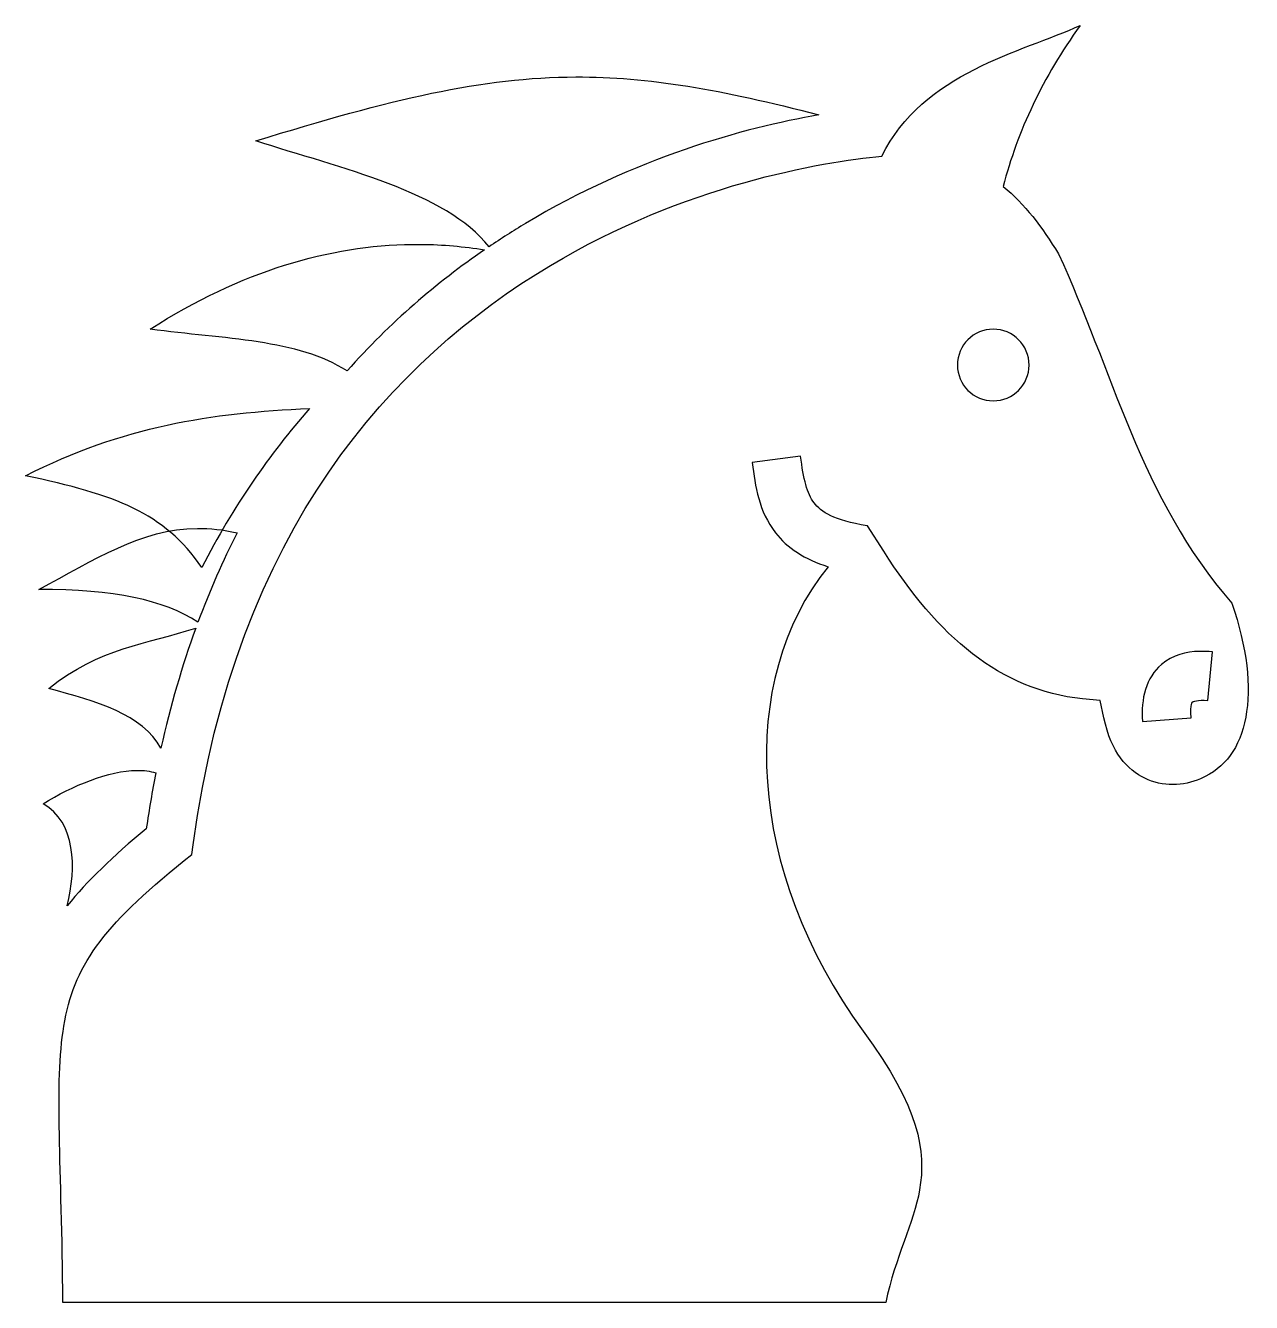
# Model space of a CAD drawing. Header units: centimetres. Extents: x -10.3 to 8.7, y -9.7 to 10.1.
import ezdxf

# ---------------------------------------------------------------- set-up
doc = ezdxf.new("R2010")
doc.units = ezdxf.units.CM
doc.header["$MEASUREMENT"] = 0
doc.layers.add('Layer 1', color=7, linetype='Continuous')

msp = doc.modelspace()

# ---------------------------------------------------------------- linework, layer by layer
at = {"layer": 'Layer 1'}
for points, knots in [([(6.07219, 10.12031), (5.17254, 9.71002), (3.61616, 9.38912), (2.9903, 8.08646), (2.9903, 8.08646), (2.04742, 8.00432), (-0.07755, 7.6364), (-2.16347, 6.3892), (-2.16347, 6.3892), (-4.61334, 4.92428), (-7.05567, 2.28132), (-7.7202, -2.62218), (-7.7202, -2.62218), (-7.7202, -2.62218), (-7.74044, -2.77133), (-7.74044, -2.77133), (-7.74044, -2.77133), (-7.74044, -2.77133), (-7.85741, -2.86621), (-7.85741, -2.86621), (-7.85741, -2.86621), (-9.15914, -3.92049), (-9.57183, -4.5081), (-9.73034, -5.44491), (-9.73034, -5.44491), (-9.87945, -6.32622), (-9.7607, -7.61487), (-9.74565, -9.74086), (-9.74565, -9.74086), (-9.74565, -9.74086), (3.05127, -9.74084), (3.05127, -9.74084), (3.05127, -9.74084), (3.19696, -9.02854), (3.4915, -8.50764), (3.57719, -7.988), (3.57719, -7.988), (3.67574, -7.39023), (3.5852, -6.72558), (2.69959, -5.51919), (2.69959, -5.51919), (0.88308, -3.04465), (0.72389, -0.06021), (2.15495, 1.70334), (2.15495, 1.70334), (1.79003, 1.81993), (1.51864, 1.99375), (1.33445, 2.23238), (1.33445, 2.23238), (1.07659, 2.56652), (1.02241, 2.94949), (0.97307, 3.32386), (0.97307, 3.32386), (0.97307, 3.32386), (1.72568, 3.42304), (1.72568, 3.42304), (1.72568, 3.42304), (1.77257, 3.06689), (1.82604, 2.83775), (1.93525, 2.69619), (1.93525, 2.69619), (2.04447, 2.55467), (2.2435, 2.42328), (2.75963, 2.33945), (2.75963, 2.33945), (2.75963, 2.33945), (2.7587, 2.33405), (2.7587, 2.33405), (2.7587, 2.33405), (2.7587, 2.33405), (2.76595, 2.34122), (2.76595, 2.34122), (2.76595, 2.34122), (2.76595, 2.34122), (3.01887, 1.94383), (3.01887, 1.94383), (3.01887, 1.94383), (3.86042, 0.62153), (4.82535, -0.21905), (6.11113, -0.35179), (6.11113, -0.35179), (6.11113, -0.35179), (6.38564, -0.38013), (6.38564, -0.38013), (6.38564, -0.38013), (6.38564, -0.38013), (6.44328, -0.65001), (6.44328, -0.65001), (6.44328, -0.65001), (6.55882, -1.19094), (6.80702, -1.45521), (7.08069, -1.58774), (7.08069, -1.58774), (7.35436, -1.72027), (7.68053, -1.71188), (7.94387, -1.59638), (7.94387, -1.59638), (8.33671, -1.42408), (8.55606, -1.11777), (8.64808, -0.63866), (8.64808, -0.63866), (8.73756, -0.1727), (8.6711, 0.45071), (8.43146, 1.13686), (8.43146, 1.13686), (7.01723, 2.7497), (6.55604, 4.81715), (5.7368, 6.56691), (5.7368, 6.56691), (5.48147, 6.98635), (5.21189, 7.34778), (4.87721, 7.61504), (4.87721, 7.61504), (5.09423, 8.47045), (5.50106, 9.32536), (6.07219, 10.12031)], [0, 0, 0, 0, 0.03333333, 0.03333333, 0.03333333, 0.03333333, 0.06666667, 0.06666667, 0.06666667, 0.06666667, 0.1, 0.1, 0.1, 0.1, 0.13333333, 0.13333333, 0.13333333, 0.13333333, 0.16666667, 0.16666667, 0.16666667, 0.16666667, 0.2, 0.2, 0.2, 0.2, 0.23333333, 0.23333333, 0.23333333, 0.23333333, 0.26666667, 0.26666667, 0.26666667, 0.26666667, 0.3, 0.3, 0.3, 0.3, 0.33333333, 0.33333333, 0.33333333, 0.33333333, 0.36666667, 0.36666667, 0.36666667, 0.36666667, 0.4, 0.4, 0.4, 0.4, 0.43333333, 0.43333333, 0.43333333, 0.43333333, 0.46666667, 0.46666667, 0.46666667, 0.46666667, 0.5, 0.5, 0.5, 0.5, 0.53333333, 0.53333333, 0.53333333, 0.53333333, 0.56666667, 0.56666667, 0.56666667, 0.56666667, 0.6, 0.6, 0.6, 0.6, 0.63333333, 0.63333333, 0.63333333, 0.63333333, 0.66666667, 0.66666667, 0.66666667, 0.66666667, 0.7, 0.7, 0.7, 0.7, 0.73333333, 0.73333333, 0.73333333, 0.73333333, 0.76666667, 0.76666667, 0.76666667, 0.76666667, 0.8, 0.8, 0.8, 0.8, 0.83333333, 0.83333333, 0.83333333, 0.83333333, 0.86666667, 0.86666667, 0.86666667, 0.86666667, 0.9, 0.9, 0.9, 0.9, 0.93333333, 0.93333333, 0.93333333, 0.93333333, 1, 1, 1, 1]), ([(-1.76819, 9.32039), (-3.22374, 9.31659), (-4.63531, 8.97925), (-6.74688, 8.3248), (-6.74688, 8.3248), (-5.43352, 7.90649), (-3.77838, 7.52783), (-3.11887, 6.67983), (-3.11887, 6.67983), (-2.93067, 6.80705), (-2.74189, 6.92778), (-2.55306, 7.04079), (-2.55306, 7.04079), (-0.84484, 8.0621), (0.8367, 8.52873), (2.01078, 8.7292), (2.01078, 8.7292), (0.49889, 9.12883), (-0.64778, 9.32352), (-1.76819, 9.32052), (-1.76819, 9.32052), (-1.76819, 9.32052), (-1.76819, 9.32039), (-1.76819, 9.32039)], [0, 0, 0, 0, 0.14285714, 0.14285714, 0.14285714, 0.14285714, 0.28571429, 0.28571429, 0.28571429, 0.28571429, 0.42857143, 0.42857143, 0.42857143, 0.42857143, 0.57142857, 0.57142857, 0.57142857, 0.57142857, 0.71428571, 0.71428571, 0.71428571, 0.71428571, 1, 1, 1, 1]), ([(-4.16788, 6.71685), (-4.21553, 6.71727), (-4.26339, 6.71727), (-4.31134, 6.71668), (-4.31134, 6.71668), (-5.59126, 6.70108), (-6.97214, 6.30575), (-8.38675, 5.39754), (-8.38675, 5.39754), (-7.24037, 5.2427), (-6.08143, 5.24051), (-5.3262, 4.74824), (-5.3262, 4.74824), (-4.65573, 5.50389), (-3.92858, 6.12435), (-3.18925, 6.6318), (-3.18925, 6.6318), (-3.50753, 6.68426), (-3.83408, 6.71352), (-4.16784, 6.71685), (-4.16784, 6.71685), (-4.16784, 6.71685), (-4.16788, 6.71685), (-4.16788, 6.71685)], [0, 0, 0, 0, 0.14285714, 0.14285714, 0.14285714, 0.14285714, 0.28571429, 0.28571429, 0.28571429, 0.28571429, 0.42857143, 0.42857143, 0.42857143, 0.42857143, 0.57142857, 0.57142857, 0.57142857, 0.57142857, 0.71428571, 0.71428571, 0.71428571, 0.71428571, 1, 1, 1, 1]), ([(4.72281, 5.3975), (5.03052, 5.3975), (5.27998, 5.14796), (5.27998, 4.84025), (5.27998, 4.84025), (5.27998, 4.84024), (5.27998, 4.84017), (5.27998, 4.84017), (5.27998, 4.84017), (5.27998, 4.53246), (5.03052, 4.28292), (4.72284, 4.28292), (4.72284, 4.28292), (4.4151, 4.28292), (4.16564, 4.53246), (4.16564, 4.84017), (4.16564, 4.84017), (4.16564, 4.84017), (4.16564, 4.84024), (4.16564, 4.84024), (4.16564, 4.84024), (4.16564, 5.14796), (4.4151, 5.3975), (4.72278, 5.3975), (4.72278, 5.3975), (4.72278, 5.3975), (4.72281, 5.3975), (4.72281, 5.3975)], [0, 0, 0, 0, 0.125, 0.125, 0.125, 0.125, 0.25, 0.25, 0.25, 0.25, 0.375, 0.375, 0.375, 0.375, 0.5, 0.5, 0.5, 0.5, 0.625, 0.625, 0.625, 0.625, 0.75, 0.75, 0.75, 0.75, 1, 1, 1, 1]), ([(-5.90853, 4.1627), (-7.44323, 4.09966), (-8.81403, 3.88734), (-10.32605, 3.11837), (-10.32605, 3.11837), (-8.92456, 2.81919), (-8.17915, 2.54881), (-7.58408, 1.69183), (-7.58408, 1.69183), (-7.09822, 2.64187), (-6.52798, 3.45993), (-5.90858, 4.1627), (-5.90858, 4.1627), (-5.90858, 4.1627), (-5.90853, 4.1627), (-5.90853, 4.1627)], [0, 0, 0, 0, 0.2, 0.2, 0.2, 0.2, 0.4, 0.4, 0.4, 0.4, 0.6, 0.6, 0.6, 0.6, 1, 1, 1, 1]), ([(-7.65273, 2.29984), (-8.53775, 2.29183), (-9.25106, 1.80732), (-10.12031, 1.34938), (-10.12031, 1.34938), (-8.94576, 1.34938), (-8.17776, 1.18653), (-7.64463, 0.84105), (-7.64463, 0.84105), (-7.46204, 1.33239), (-7.25837, 1.79468), (-7.03699, 2.22939), (-7.03699, 2.22939), (-7.25289, 2.27957), (-7.45711, 2.3015), (-7.65273, 2.29981), (-7.65273, 2.29981), (-7.65273, 2.29981), (-7.65273, 2.29984), (-7.65273, 2.29984)], [0, 0, 0, 0, 0.16666667, 0.16666667, 0.16666667, 0.16666667, 0.33333333, 0.33333333, 0.33333333, 0.33333333, 0.5, 0.5, 0.5, 0.5, 0.66666667, 0.66666667, 0.66666667, 0.66666667, 1, 1, 1, 1]), ([(-7.679, 0.74722), (-8.4352, 0.50075), (-9.17394, 0.44572), (-9.96577, -0.19245), (-9.96577, -0.19245), (-9.22277, -0.38803), (-8.49875, -0.59709), (-8.2201, -1.12158), (-8.2201, -1.12158), (-8.07268, -0.45659), (-7.8906, 0.16551), (-7.679, 0.7473), (-7.679, 0.7473), (-7.679, 0.7473), (-7.679, 0.74722), (-7.679, 0.74722)], [0, 0, 0, 0, 0.2, 0.2, 0.2, 0.2, 0.4, 0.4, 0.4, 0.4, 0.6, 0.6, 0.6, 0.6, 1, 1, 1, 1]), ([(7.92914, 0.38584), (7.99733, 0.38732), (8.06501, 0.38398), (8.13083, 0.37795), (8.13083, 0.37795), (8.13083, 0.37795), (8.06167, -0.37795), (8.06167, -0.37795), (8.06167, -0.37795), (7.89603, -0.36277), (7.8292, -0.39549), (7.82679, -0.39756), (7.82679, -0.39756), (7.82434, -0.39958), (7.78315, -0.42522), (7.80001, -0.64576), (7.80001, -0.64576), (7.80001, -0.64576), (7.04309, -0.70361), (7.04309, -0.70361), (7.04309, -0.70361), (7.01619, -0.35151), (7.09778, -0.02019), (7.33637, 0.18179), (7.33637, 0.18179), (7.51537, 0.3333), (7.72457, 0.38146), (7.92913, 0.38588), (7.92913, 0.38588), (7.92913, 0.38588), (7.92914, 0.38584), (7.92914, 0.38584)], [0, 0, 0, 0, 0.11111111, 0.11111111, 0.11111111, 0.11111111, 0.22222222, 0.22222222, 0.22222222, 0.22222222, 0.33333333, 0.33333333, 0.33333333, 0.33333333, 0.44444444, 0.44444444, 0.44444444, 0.44444444, 0.55555556, 0.55555556, 0.55555556, 0.55555556, 0.66666667, 0.66666667, 0.66666667, 0.66666667, 0.77777778, 0.77777778, 0.77777778, 0.77777778, 1, 1, 1, 1]), ([(-8.5932, -1.4642), (-9.02972, -1.46968), (-9.59511, -1.70228), (-10.05457, -1.9843), (-10.05457, -1.9843), (-9.54126, -2.27231), (-9.5335, -2.97407), (-9.67767, -3.57268), (-9.67767, -3.57268), (-9.36984, -3.18874), (-8.96693, -2.80004), (-8.44814, -2.37174), (-8.44814, -2.37174), (-8.4053, -2.07475), (-8.35579, -1.78561), (-8.3003, -1.50371), (-8.3003, -1.50371), (-8.38809, -1.47546), (-8.48668, -1.46281), (-8.59324, -1.4642), (-8.59324, -1.4642), (-8.59324, -1.4642), (-8.5932, -1.4642), (-8.5932, -1.4642)], [0, 0, 0, 0, 0.14285714, 0.14285714, 0.14285714, 0.14285714, 0.28571429, 0.28571429, 0.28571429, 0.28571429, 0.42857143, 0.42857143, 0.42857143, 0.42857143, 0.57142857, 0.57142857, 0.57142857, 0.57142857, 0.71428571, 0.71428571, 0.71428571, 0.71428571, 1, 1, 1, 1])]:
    msp.add_open_spline(points, degree=3, knots=knots, dxfattribs=at)

doc.saveas('drawing.dxf')
